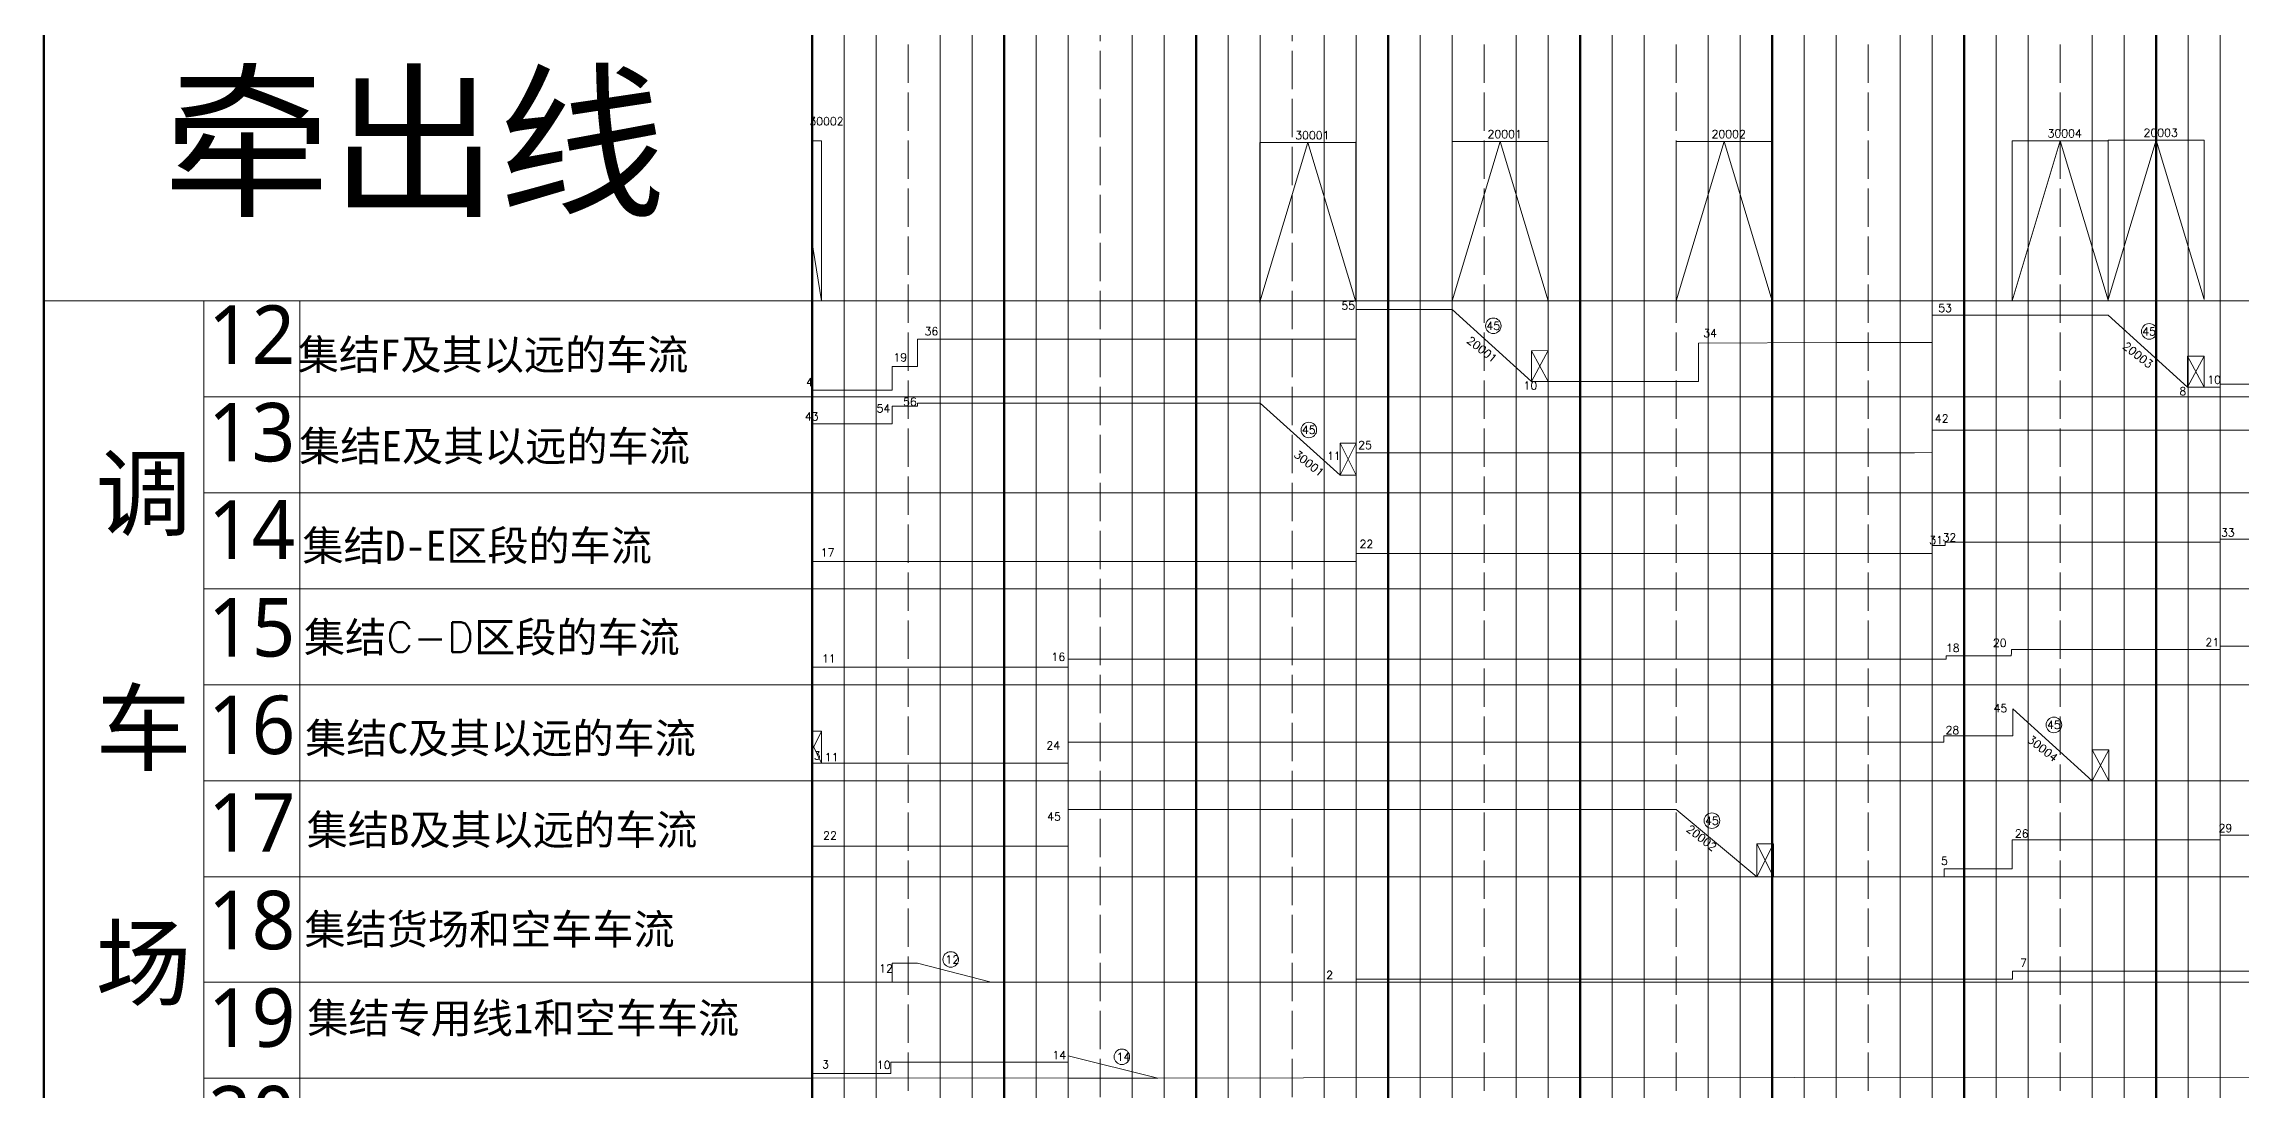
# Model space of a CAD drawing. Header units: millimetres. Extents: x 115 to 2476, y -663 to 894.
# Drawn here: x 115 to 801, y -163 to 163 of the extents above; entities that cross this region are included whole.
import ezdxf

# ---------------------------------------------------------------- set-up
doc = ezdxf.new("R2010")
doc.units = ezdxf.units.MM
doc.linetypes.add('ACAD_ISO02W100', pattern=[15, 12, -3])
doc.layers.get('0').update_dxf_attribs({"color": 3, "lineweight": 120})
for name, color, linetype, lineweight in [('10xian', 7, 'Continuous', 5), ('heizi', 7, 'Continuous', 5), ('十分格1', 3, 'Continuous', 20), ('十分格2', 3, 'ACAD_ISO02W100', 20), ('小时格1', 3, 'Continuous', 100), ('小时格2', 3, 'Continuous', 80), ('摘挂', 7, 'ACAD_ISO02W100', 5)]:
    doc.layers.add(name, color=color, linetype=linetype, lineweight=lineweight)
doc.styles.add('hz', font='txt.shx')

msp = doc.modelspace()

# ---------------------------------------------------------------- linework, layer by layer
msp.add_line((115, -604), (115, 686))
at = {"layer": '10xian', "color": 18, "linetype": 'ByBlock', "true_color": 0x000000}
for p, q in [((358, 132.89), (355, 132.89)), ((358, 82.89), (358, 132.89)), ((494.93, 132.31), (524.93, 132.31)), ((494.93, 82.52), (509.95, 132.31)), ((509.95, 132.31), (524.93, 82.52)), ((524.93, 132.31), (524.93, 82.52)), ((555, 132.68), (585, 132.68)), ((555, 82.89), (570.02, 132.68)), ((555, 132.68), (555, 82.89)), ((570.02, 132.68), (585, 82.89)), ((585, 132.68), (585, 82.89)), ((625, 132.68), (655, 132.68)), ((625, 82.89), (640.02, 132.68)), ((640.02, 132.68), (655, 82.89)), ((655, 132.68), (655, 82.89)), ((729.98, 132.89), (759.98, 132.89)), ((729.98, 82.89), (745, 132.89)), ((745, 132.89), (759.98, 83.1)), ((759.98, 133.1), (789.98, 133.1)), ((759.98, 83.31), (775, 133.1)), ((759.98, 132.89), (759.98, 83.1)), ((775, 133.1), (789.98, 83.31)), ((789.98, 133.1), (789.98, 83.31)), ((358, 82.89), (354.82, 102.21)), ((355, 82.89), (358, 82.89)), ((525, 80.1), (555, 80.1)), ((555, 80.1), (579.83, 57.6)), ((705, 78.35), (759.93, 78.35)), ((705, 78.35), (705, 69.89)), ((759.93, 78.35), (784.76, 55.85)), ((388, 70.89), (388, 62.39)), ((632, 69.68), (675, 69.89)), ((632, 57.68), (632, 69.68)), ((675, 69.89), (705, 69.89)), ((380, 54.89), (380, 62.39)), ((380, 62.39), (388, 62.39)), ((579.83, 57.6), (579.83, 67.28)), ((784.76, 55.85), (784.76, 65.53)), ((579.83, 57.6), (585.04, 57.6)), ((585, 57.68), (625, 57.68)), ((625, 57.68), (632, 57.68)), ((784.76, 55.85), (789.97, 55.85)), ((789.97, 55.85), (795, 55.85)), ((795, 55.85), (795, 56.85)), ((795, 56.85), (830, 56.85)), ((355, 52.89), (355, 54.89)), ((355, 54.89), (358, 54.89)), ((358, 54.89), (375, 54.89)), ((375, 54.89), (380, 54.89)), ((380, 44.39), (380, 49.89)), ((380, 49.89), (388, 49.89)), ((388, 50.89), (495, 50.89)), ((388, 49.89), (388, 50.89)), ((495, 50.89), (519.97, 28.39)), ((355, 22.89), (355, 44.39)), ((355, 44.39), (358, 44.39)), ((358, 44.39), (380, 44.39)), ((705, 35.49), (705, 42.39)), ((705, 42.39), (830.11, 42.39)), ((519.97, 28.39), (519.97, 38.39)), ((519.97, 38.39), (524.97, 38.39)), ((525, 28.39), (519.97, 38.39)), ((519.97, 38.39), (519.97, 28.39)), ((519.97, 28.39), (524.97, 38.39)), ((524.97, 38.39), (525, 35.39)), ((525, 35.39), (699.49, 35.39)), ((525, 35.39), (525, 28.39)), ((699.49, 35.39), (705, 35.49)), ((375, 22.89), (380, 22.89)), ((709, 7.39), (782, 7.39)), ((709, 6.39), (709, 7.39)), ((782, 7.39), (795, 7.39)), ((795, 7.39), (795, 8.39)), ((795, 8.39), (830, 8.39)), ((355, 1.39), (365.28, 1.39)), ((525, 3.89), (700, 3.89)), ((699.89, 3.89), (704.89, 3.89)), ((705, 3.89), (705, 6.39)), ((705, 6.39), (709, 6.39)), ((729.76, -27.11), (729.69, -28.11)), ((729.76, -27.11), (729.76, -26.11)), ((729.76, -26.11), (781.76, -26.11)), ((781.76, -26.11), (795, -26.11)), ((795, -26.11), (795, -25.11)), ((795, -25.11), (835, -25.11)), ((355, -31.61), (365.06, -31.61)), ((435, -29.11), (709.34, -29.11)), ((709.34, -29.11), (709.34, -28.11)), ((709.34, -28.11), (729.69, -28.11)), ((730.17, -53.11), (730.17, -44.61)), ((730.17, -44.61), (755, -67.11)), ((355, -51.61), (358, -51.61)), ((355, -51.61), (358, -51.61)), ((358, -51.61), (355, -57.61)), ((355, -51.61), (355, -61.61)), ((358, -51.61), (358, -61.61)), ((708.67, -55.11), (708.67, -53.11)), ((708.67, -53.11), (730.17, -53.11)), ((358, -61.61), (355, -55.61)), ((383, -61.61), (355, -61.61)), ((383, -61.61), (396.53, -61.61)), ((435, -55.11), (699.67, -55.11)), ((699.67, -55.11), (708.67, -55.11)), ((755, -67.11), (755, -57.43)), ((358, -67.11), (383, -67.11)), ((725, -67.11), (730, -67.11)), ((730, -67.11), (760, -67.11)), ((760, -67.11), (755, -67.11)), ((435, -76.11), (625, -76.11)), ((650.23, -97.11), (625, -76.11)), ((355, -87.61), (366.8, -87.61)), ((655.44, -97.11), (655.44, -86.86)), ((730, -85.61), (795, -85.61)), ((730, -94.61), (730, -85.61)), ((795, -85.61), (795, -84.11)), ((795, -84.11), (890, -84.11)), ((708.77, -97.11), (708.77, -94.61)), ((708.77, -94.61), (725, -94.61)), ((725, -94.61), (730, -94.61)), ((650.23, -97.11), (655.44, -97.11)), ((355, -130.11), (380, -130.11)), ((380, -130.11), (380, -124.11)), ((380, -124.11), (388, -124.11)), ((525, -129.11), (635, -129.11)), ((635, -129.11), (730.04, -129.11)), ((635, -130.11), (658, -130.11)), ((730.04, -129.11), (730.04, -126.61)), ((730.04, -126.61), (890.04, -126.61)), ((379.63, -158.61), (379.63, -155.11)), ((355, -158.61), (364.63, -158.61)), ((364.63, -158.61), (379.63, -158.61))]:
    msp.add_line(p, q, dxfattribs=at)
at = {"layer": '十分格1'}
for p, q in [((365, 686), (365, -554)), ((375, -554), (375, 686)), ((395, -554), (395, 686)), ((405, -554), (405, 686)), ((425, -554), (425, 686)), ((435, 686), (435, -554)), ((455, -554), (455, 686)), ((465, 686), (465, -554)), ((485, 686), (485, -554)), ((495, -445.58), (495, 686)), ((515, 686), (515, -554)), ((525, -554), (525, 686)), ((545, -554), (545, 686)), ((555, 686), (555, -554)), ((575, -554), (575, 686)), ((585, 686), (585, -554)), ((605, 686), (605, -554)), ((615, -554), (615, 686)), ((635, 686), (635, -554)), ((645, -554), (645, 686)), ((665, -554), (665, 686)), ((675, 686), (675, -554)), ((695, -554), (695, 686)), ((705, 686), (705, -554)), ((725, 686), (725, -554)), ((735, -554), (735, 686)), ((755, 686), (755, -554)), ((765, -554), (765, 686)), ((785, -554), (785, 686)), ((795, 686), (795, -554))]:
    msp.add_line(p, q, dxfattribs=at)
at = {"layer": '十分格2'}
for p, q in [((385, -554), (385, 686)), ((445, 686), (445, -554)), ((505, 686), (505, -554)), ((565, -554), (565, 686)), ((625, -554), (625, 686)), ((685, -554), (685, 686)), ((745, -554), (745, 686))]:
    msp.add_line(p, q, dxfattribs=at)
at = {"layer": '十分格2', "color": 18, "linetype": 'ByBlock', "true_color": 0x000000}
for p, q in [((115, 256), (115, 82.89)), ((115, -187.11), (115, 82.89)), ((115, 82.89), (355, 82.89)), ((355, 82.89), (115, 82.89)), ((115, 82.89), (165, 82.89)), ((165, 82.89), (165, -187.11)), ((195, 82.89), (165, 82.89)), ((165, 82.89), (165, 52.89)), ((195, -187.11), (195, 82.89)), ((355, 82.89), (1795, 82.89)), ((165, 52.89), (355, 52.89)), ((355, 52.89), (165, 52.89)), ((165, 52.89), (165, 22.89)), ((355, 52.89), (1795, 52.89)), ((165, 22.89), (355, 22.89)), ((355, 22.89), (165, 22.89)), ((165, 22.89), (165, -7.11)), ((355, 22.89), (1795, 22.89)), ((165, -7.11), (355, -7.11)), ((355, -7.11), (165, -7.11)), ((165, -7.11), (165, -37.11)), ((355, -7.11), (1795, -7.11)), ((165, -37.11), (355, -37.11)), ((355, -37.11), (165, -37.11)), ((165, -37.11), (165, -67.11)), ((355, -37.11), (1795, -37.11)), ((165, -67.11), (355, -67.11)), ((355, -67.11), (165, -67.11)), ((165, -67.11), (165, -97.11)), ((355, -67.11), (1795, -67.11)), ((165, -97.11), (355, -97.11)), ((355, -97.11), (165, -97.11)), ((165, -97.11), (165, -100.11)), ((165, -100.11), (165, -130.11)), ((355, -97.11), (1795, -97.11)), ((165, -130.11), (355, -130.11)), ((355, -130.11), (165, -130.11)), ((165, -130.11), (165, -160.11)), ((355, -130.11), (1795, -130.11)), ((165, -160.11), (355, -160.11)), ((355, -160.11), (1795, -159.11))]:
    msp.add_line(p, q, dxfattribs=at)
at = {"layer": '小时格1'}
for p, q in [((355, -554), (355, 686)), ((715, 686), (715, -554))]:
    msp.add_line(p, q, dxfattribs=at)
at = {"layer": '小时格2'}
for p, q in [((415, 686), (415, -554)), ((475, -554), (475, 686)), ((535, 686), (535, -554)), ((535, 686), (535, -554)), ((595, -554), (595, 686)), ((655, 686), (655, -554)), ((775, 686), (775, -554))]:
    msp.add_line(p, q, dxfattribs=at)
at = {"layer": '摘挂', "color": 18, "linetype": 'ByBlock', "true_color": 0x000000}
for p, q in [((494.93, 82.31), (494.93, 132.31)), ((524.93, 82.52), (524.93, 132.52)), ((585, 82.89), (585, 132.89)), ((625, 82.68), (625, 132.68)), ((655, 82.89), (655, 132.89)), ((729.98, 82.89), (729.98, 132.89)), ((759.98, 83.1), (759.98, 133.1)), ((525, 70.89), (525, 80.39)), ((388, 70.89), (525, 70.89)), ((579.83, 67.28), (585.04, 67.3)), ((579.83, 57.6), (585.04, 67.3)), ((585.04, 57.6), (579.83, 67.28)), ((585.04, 67.3), (585.04, 57.6)), ((784.76, 65.53), (789.97, 65.55)), ((784.76, 55.85), (789.97, 65.55)), ((789.97, 55.85), (784.76, 65.53)), ((789.97, 65.55), (789.97, 55.85)), ((525, 28.39), (525, 35.39)), ((519.97, 28.39), (525, 28.39)), ((365.28, 1.39), (525, 1.39)), ((525, 1.39), (525, 3.89)), ((365, -31.61), (435, -31.61)), ((435, -31.61), (435, -29.11)), ((396.53, -61.61), (435, -61.61)), ((435, -61.61), (435, -55.11)), ((755, -57.43), (760.21, -57.42)), ((755, -67.11), (760.21, -57.42)), ((760.21, -67.11), (755, -57.43)), ((760.21, -57.42), (760.21, -67.11)), ((755, -67.11), (760.21, -67.11)), ((435, -87.61), (435, -76.11)), ((366.8, -87.61), (435, -87.61)), ((650.23, -86.84), (655.44, -86.86)), ((655.44, -97.11), (650.23, -86.84)), ((650.23, -86.84), (650.23, -97.11)), ((650.23, -97.11), (655.44, -86.86)), ((380, -130.11), (403, -130.11)), ((411, -130.11), (388, -124.11)), ((515, -130.11), (520, -130.11)), ((525, -130.11), (525, -129.11)), ((379.63, -155.11), (435, -155.11)), ((435, -155.11), (435, -153.11)), ((463, -160.06), (435, -153.11)), ((435, -160.06), (463, -160.06))]:
    msp.add_line(p, q, dxfattribs=at)
for centre in [(567.86, 75.05), (772.79, 73.3), (510.22, 42.5), (743.03, -49.67), (636.16, -79.6), (398.33, -122.97), (451.8, -153.4)]:
    msp.add_circle(centre, 2.43, dxfattribs=at)

# ---------------------------------------------------------------- texts
at = {"layer": '10xian', "color": 18, "linetype": 'ByBlock', "true_color": 0x000000, "char_height": 2.5, "attachment_point": 1, "style": 'hz'}
for s, width, heights, insert in [('55', 15.8743, [2.71], (520.39, 82.6)), ('45', 4.2358, [0], (565.71, 76.29)), ('53', 8.138, [0], (706.89, 81.86)), ('36', 5.1308, [0], (390.16, 74.62)), ('34', 8.138, [0], (633.47, 74.02)), ('45', 4.2358, [0], (770.63, 74.54)), ('19', 4.2358, [0], (380.42, 66.44)), ('4', 5.1308, [0], (353.13, 58.67)), ('10', 8.138, [0], (577.29, 57.6)), ('8', 8.138, [0], (782.21, 55.85)), ('10', 8.138, [0], (790.94, 59.44)), ('54', 3.2095, [0], (375.16, 50.5)), ('56', 5.1308, [0], (383.44, 52.58)), ('43', 5.1308, [0], (352.77, 47.97)), ('45', 4.2358, [0], (508.07, 43.75)), ('42', 9.3828, [0], (705.8, 47.34)), ('11', 4.2358, [0], (515.89, 35.63)), ('25', 4.2358, [0], (525.64, 39.03)), ('22', 8.7143, [0], (526.06, 8.12)), ('31', 8.7143, [0], (704.06, 9.33)), ('32', 8.7143, [0], (708.24, 10.19)), ('33', 8.7143, [0], (795.22, 11.68)), ('17', 4.2358, [0], (357.72, 5.46)), ('16', 4.2358, [0], (429.83, -27.15)), ('18', 6.0588, [0], (709.28, -24.36)), ('20', 4.2358, [0], (723.96, -22.79)), ('21', 4.2358, [0], (790.37, -22.59)), ('11', 4.2358, [0], (358.09, -27.68)), ('45', 4.2358, [0], (724.16, -43.23)), ('24', 4.2358, [0], (428.21, -54.84)), ('28', 4.2358, [0], (709.18, -50.05)), ('45', 4.2358, [0], (740.87, -48.43)), ('3', 4.2358, [0], (355.53, -57.99)), ('11', 4.2358, [0], (358.99, -58.5)), ('45', 4.2358, [0], (428.47, -77.08)), ('45', 4.2358, [0], (634.01, -78.36)), ('29', 11.2492, [0], (794.47, -80.67)), ('22', 4.2358, [0], (358.47, -82.99)), ('26', 11.2492, [0], (730.84, -82.38)), ('5', 7.4682, [0], (707.73, -90.92)), ('12', 4.2358, [0], (396.68, -121.73)), ('7', 8.7143, [0], (732.46, -122.76)), ('12', 4.2358, [0], (375.97, -124.52)), ('2', 8.7143, [0], (515.64, -126.57)), ('3', 4.2358, [0], (358.13, -154.5)), ('10', 4.2358, [0], (375.26, -154.69)), ('14', 4.2358, [0], (430.11, -151.6)), ('14', 4.2358, [0], (450.15, -152.16))]:
    msp.add_mtext_dynamic_manual_height_columns(s, width=width, gutter_width=12.5, heights=heights, dxfattribs=dict(at, insert=insert))
at = {"layer": '10xian', "attachment_point": 1, "style": 'hz'}
for s, width, gutter_width, heights, insert, char_height in [('{\\fMicrosoft YaHei|b0|i0|c0|p34;12\\P13\\P14\\P15\\P16\\P17\\P18\\P19\\P20}', 18.2925, 23.3, [284.75], (166.29, 81.46), 18.2925), ('{\\fSimSun|b0|i0|c134|p2;调\\P\\P车\\P\\P场}', 24.7957, 28.05, [0], (131.12, 33.74), 22.0196)]:
    msp.add_mtext_dynamic_manual_height_columns(s, width=width, gutter_width=gutter_width, heights=heights, dxfattribs=dict(at, insert=insert, char_height=char_height))
at = {"layer": '10xian', "color": 18, "linetype": 'ByBlock', "true_color": 0x000000, "char_height": 2.5, "attachment_point": 1, "rotation": 321.65475, "style": 'hz'}
for s, insert in [('20001', (560.91, 71.98)), ('20003', (765.84, 70.23)), ('30001', (506.86, 36.35)), ('30004', (736.07, -52.74)), ('20002', (629.52, -80.67))]:
    msp.add_mtext_dynamic_manual_height_columns(s, width=13.28, gutter_width=12.5, heights=[0], dxfattribs=dict(at, insert=insert))
at = {"layer": 'heizi', "insert": (152.14, 151.57), "char_height": 38.4042, "attachment_point": 1, "style": 'hz'}
msp.add_mtext_dynamic_manual_height_columns('{\\fSimSun|b0|i0|c134|p2;牵出线}', width=172.702, gutter_width=48.93, heights=[0], dxfattribs=at)
at = {"layer": '十分格2', "color": 18, "linetype": 'ByBlock', "true_color": 0x000000, "char_height": 9.4217, "attachment_point": 1, "style": 'hz'}
for s, insert in [('{\\fSimSun|b0|i0|c134|p2;集结F及其以远的车流}', (194.3, 70.76)), ('{\\fSimSun|b0|i0|c134|p2;集结E及其以远的车流}', (194.76, 42.15)), ('{\\fSimSun|b0|i0|c134|p2;集结D-E区段的车流}', (195.78, 11.05)), ('{\\fSimSun|b0|i0|c134|p2;集结}C-D{\\fSimSun|b0|i0|c134|p2;区段的车流}', (196.24, -17.55)), ('{\\fSimSun|b0|i0|c134|p2;集结C及其以远的车流}', (196.63, -49.12)), ('{\\fSimSun|b0|i0|c134|p2;集结B及其以远的车流}', (197.08, -77.73)), ('{\\fSimSun|b0|i0|c134|p2;集结货场和空车车流}', (196.41, -108.83)), ('{\\fSimSun|b0|i0|c134|p2;集结专用线1和空车车流}', (197.29, -136.59))]:
    msp.add_mtext_dynamic_manual_height_columns(s, width=164.2984, gutter_width=47.11, heights=[0], dxfattribs=dict(at, insert=insert))
at = {"layer": '摘挂', "color": 18, "linetype": 'ByBlock', "true_color": 0x000000, "char_height": 2.5, "attachment_point": 1, "style": 'hz'}
for s, insert in [('30002', (354.15, 140.23)), ('30001', (505.97, 135.85)), ('20001', (566.05, 136.23)), ('20002', (636.05, 136.23)), ('30004', (741.02, 136.44)), ('20003', (771.02, 136.65))]:
    msp.add_mtext_dynamic_manual_height_columns(s, width=14.5575, gutter_width=12.5, heights=[0], dxfattribs=dict(at, insert=insert))

doc.saveas('drawing.dxf')
